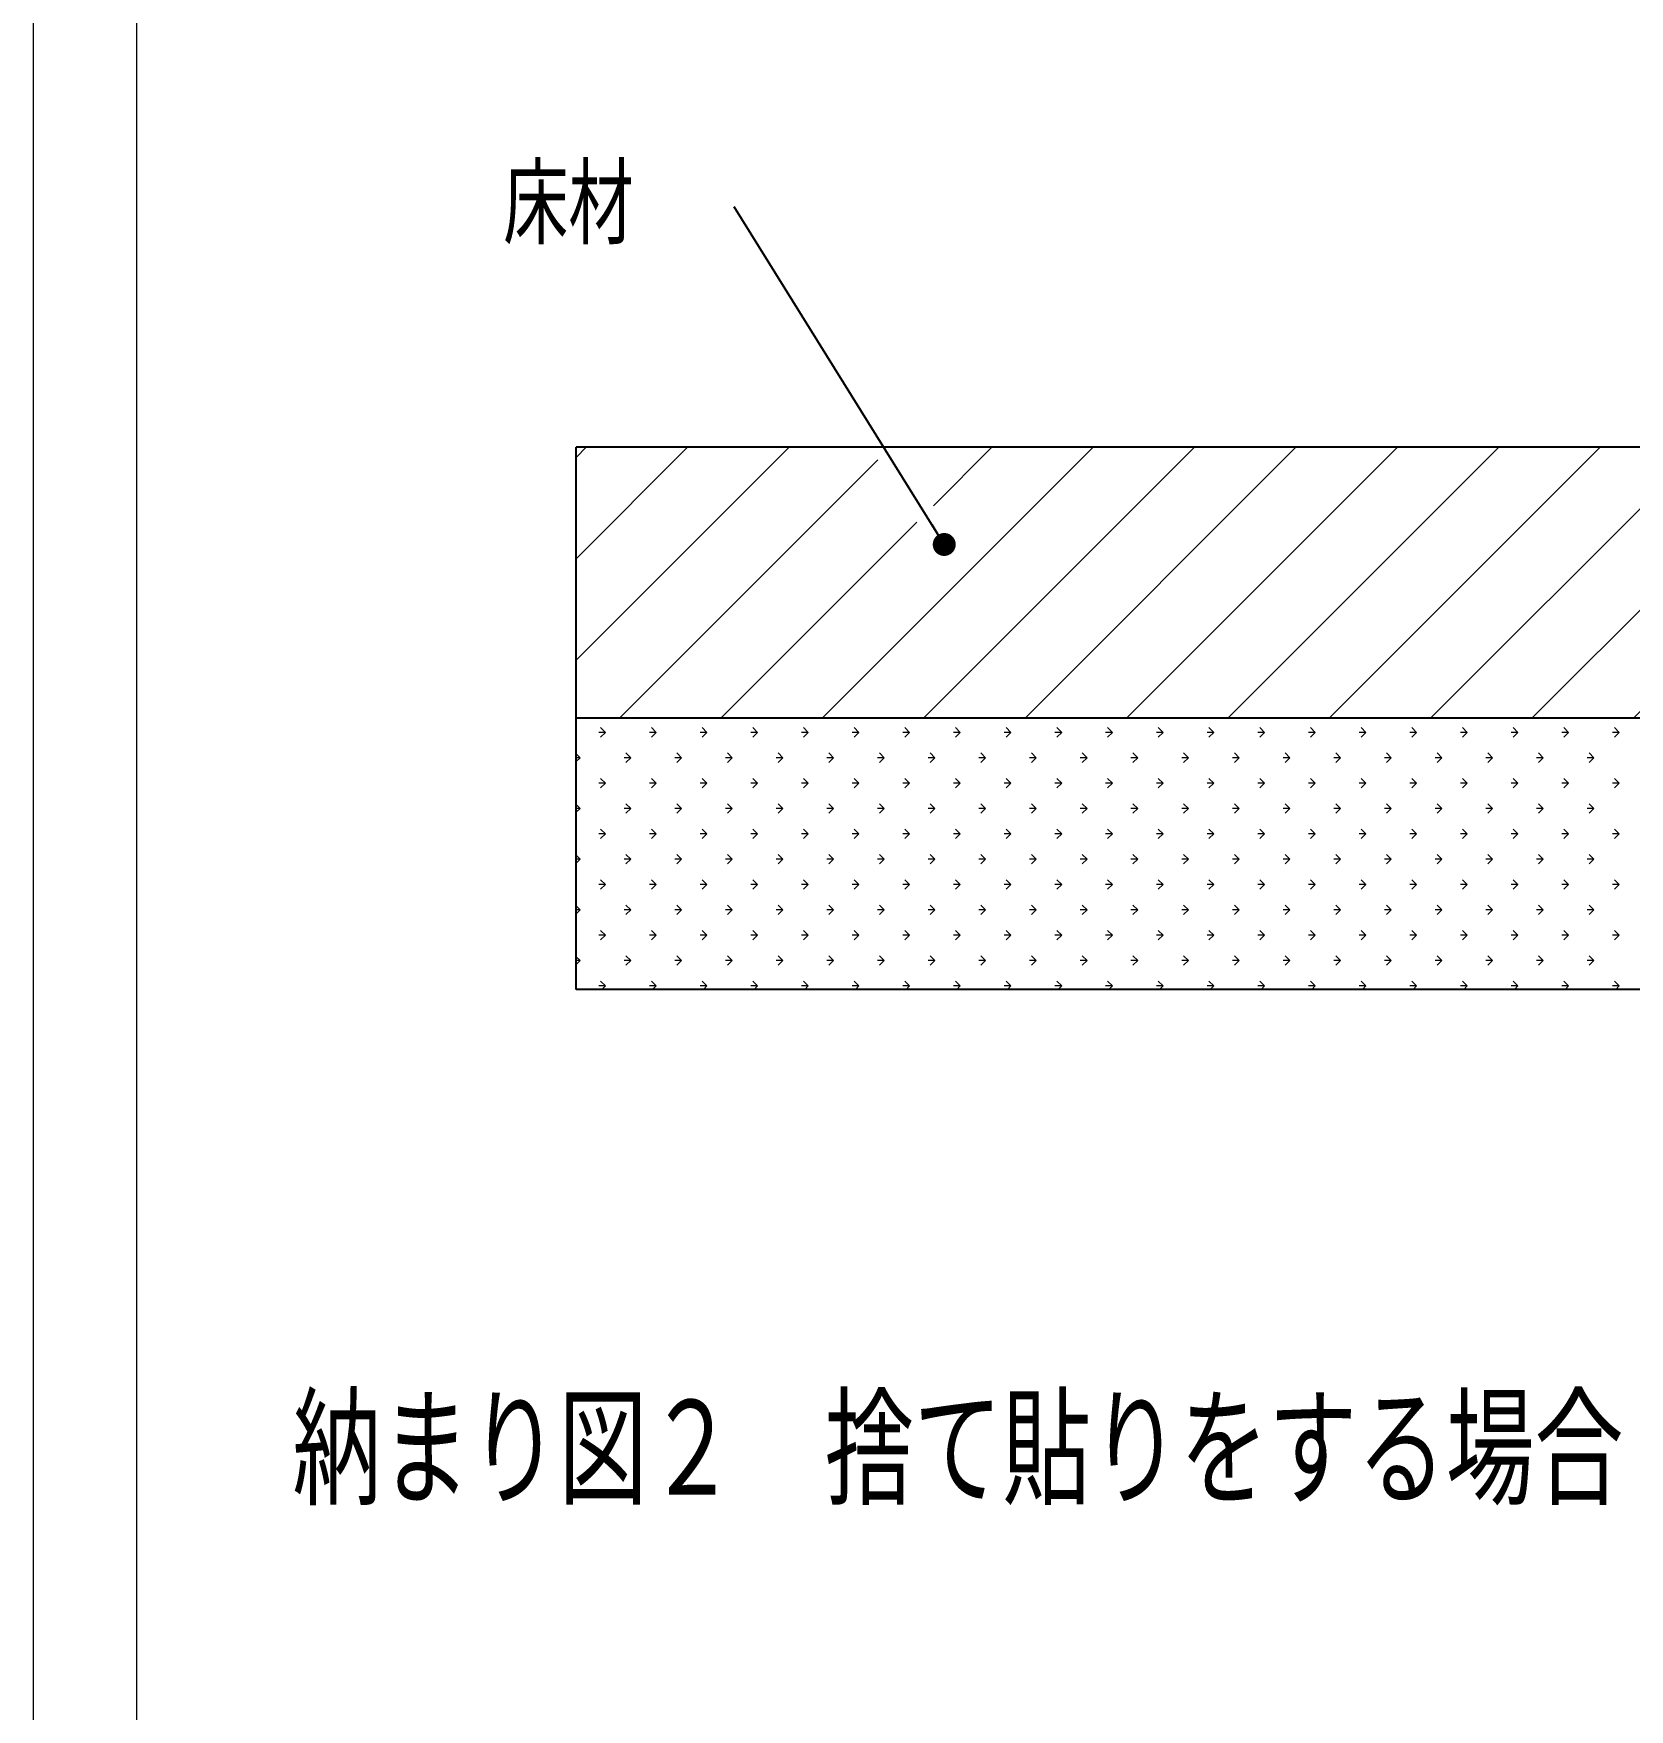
# Model space of a CAD drawing. Header units: millimetres. Extents: x 10 to 410, y 8 to 289.
# Drawn here: x 10.1 to 80.8, y 84.5 to 158.7 of the extents above; entities that cross this region are included whole.
import ezdxf

# ---------------------------------------------------------------- set-up
doc = ezdxf.new("R2010")
doc.units = ezdxf.units.MM
doc.layers.add('SLD-0', color=179, linetype='Continuous')
doc.layers.add('レイヤー_1', color=179, linetype='Continuous')
doc.styles.add('SLDTEXTSTYLE0', font='TXT', dxfattribs={"width": 0.75, "bigfont": 'bigfont'})
doc.styles.get("Standard").update_dxf_attribs({"font": 'txt', "bigfont": 'bigfont'})
doc.dimstyles.new('SLDDIMSTYLE7', dxfattribs={"dimtxt": 0.18, "dimasz": 1.016, "dimexe": 0, "dimexo": 0.0625, "dimgap": 0, "dimtad": 0, "dimtih": 1, "dimtoh": 1, "dimdec": 0, "dimrnd": 1e-09, "dimzin": 0, "dimdsep": 46, "dimtxsty": 'Standard', "dimblk1": 'DOT', "dimblk2": 'DOT', "dimsah": 1, "dimcen": 0.09, "dimadec": 0, "dimazin": 0, "dimtfac": 1.016, "dimtdec": 0, "dimtofl": 0, "dimtmove": 0, "dimatfit": 3, "dimldrblk": 'DOT', "dimfxl": 1, "dimfrac": 2, "dimtolj": 1, "dimtzin": 0, "dimarcsym": 0})

# ---------------------------------------------------------------- blocks, each defined once
blk = doc.blocks.new('SW_HATCH_0')
at = {"color": 0, "linetype": 'Continuous', "lineweight": 18}
for p, q in [((0, 0), (-0.447, -0.447)), ((4.49, 0), (-0.447, -4.937)), ((8.98, 0), (-0.447, -9.427)), ((22.451, 0), (10.451, -12)), ((26.941, 0), (14.941, -12)), ((17.961, 0), (15.371, -2.589)), ((31.431, 0), (19.431, -12)), ((35.921, 0), (23.921, -12)), ((40.411, 0), (28.411, -12)), ((44.901, 0), (32.901, -12)), ((49.391, 0), (37.391, -12)), ((53.882, 0), (41.882, -12)), ((58.372, 0), (46.372, -12)), ((62.862, 0), (50.862, -12)), ((67.352, 0), (55.352, -12)), ((71.842, 0), (59.842, -12)), ((76.332, 0), (64.332, -12)), ((80.822, 0), (68.822, -12)), ((85.312, 0), (73.312, -12)), ((89.803, 0), (77.803, -12)), ((94.293, 0), (82.293, -12)), ((98.783, 0), (86.783, -12)), ((12.918, -0.553), (1.47, -12)), ((14.645, -3.315), (5.961, -12)), ((99.553, -3.72), (91.273, -12)), ((99.553, -8.21), (95.763, -12))]:
    blk.add_line(p, q, dxfattribs=at)
blk = doc.blocks.new('SW_HATCH_1')
at = {"color": 0, "linetype": 'Continuous', "lineweight": 18}
for p, q in [((0, 11.225), (-0.298, 11.225)), ((0, 11.225), (-0.21, 11.436)), ((0, 11.225), (-0.21, 11.015)), ((2.245, 11.225), (1.947, 11.225)), ((2.245, 11.225), (2.035, 11.436)), ((2.245, 11.225), (2.035, 11.015)), ((4.49, 11.225), (4.192, 11.225)), ((4.49, 11.225), (4.28, 11.436)), ((4.49, 11.225), (4.28, 11.015)), ((6.735, 11.225), (6.438, 11.225)), ((6.735, 11.225), (6.525, 11.436)), ((6.735, 11.225), (6.525, 11.015)), ((8.98, 11.225), (8.683, 11.225)), ((8.98, 11.225), (8.77, 11.436)), ((8.98, 11.225), (8.77, 11.015)), ((11.225, 11.225), (10.928, 11.225)), ((11.225, 11.225), (11.015, 11.436)), ((11.225, 11.225), (11.015, 11.015)), ((13.47, 11.225), (13.173, 11.225)), ((13.47, 11.225), (13.26, 11.436)), ((13.47, 11.225), (13.26, 11.015)), ((15.715, 11.225), (15.418, 11.225)), ((15.715, 11.225), (15.505, 11.436)), ((15.715, 11.225), (15.505, 11.015)), ((17.961, 11.225), (17.663, 11.225)), ((17.961, 11.225), (17.75, 11.436)), ((17.961, 11.225), (17.75, 11.015)), ((20.206, 11.225), (19.908, 11.225)), ((20.206, 11.225), (19.995, 11.436)), ((20.206, 11.225), (19.995, 11.015)), ((22.451, 11.225), (22.153, 11.225)), ((22.451, 11.225), (22.24, 11.436)), ((22.451, 11.225), (22.24, 11.015)), ((24.696, 11.225), (24.398, 11.225)), ((24.696, 11.225), (24.485, 11.436)), ((24.696, 11.225), (24.485, 11.015)), ((26.941, 11.225), (26.643, 11.225)), ((26.941, 11.225), (26.73, 11.436)), ((26.941, 11.225), (26.73, 11.015)), ((29.186, 11.225), (28.888, 11.225)), ((29.186, 11.225), (28.975, 11.436)), ((29.186, 11.225), (28.975, 11.015)), ((31.431, 11.225), (31.133, 11.225)), ((31.431, 11.225), (31.22, 11.436)), ((31.431, 11.225), (31.22, 11.015)), ((33.676, 11.225), (33.378, 11.225)), ((33.676, 11.225), (33.465, 11.436)), ((33.676, 11.225), (33.465, 11.015)), ((35.921, 11.225), (35.623, 11.225)), ((35.921, 11.225), (35.711, 11.436)), ((35.921, 11.225), (35.711, 11.015)), ((38.166, 11.225), (37.868, 11.225)), ((38.166, 11.225), (37.956, 11.436)), ((38.166, 11.225), (37.956, 11.015)), ((40.411, 11.225), (40.113, 11.225)), ((40.411, 11.225), (40.201, 11.436)), ((40.411, 11.225), (40.201, 11.015)), ((42.656, 11.225), (42.359, 11.225)), ((42.656, 11.225), (42.446, 11.436)), ((42.656, 11.225), (42.446, 11.015)), ((44.901, 11.225), (44.604, 11.225)), ((44.901, 11.225), (44.691, 11.436)), ((44.901, 11.225), (44.691, 11.015)), ((-1.123, 10.103), (-1.295, 10.275)), ((-1.123, 10.103), (-1.295, 10.103)), ((-1.123, 10.103), (-1.295, 9.931)), ((1.123, 10.103), (0.825, 10.103)), ((1.123, 10.103), (0.912, 10.313)), ((1.123, 10.103), (0.912, 9.892)), ((3.368, 10.103), (3.07, 10.103)), ((3.368, 10.103), (3.157, 10.313)), ((3.368, 10.103), (3.157, 9.892)), ((5.613, 10.103), (5.315, 10.103)), ((5.613, 10.103), (5.402, 10.313)), ((5.613, 10.103), (5.402, 9.892)), ((7.858, 10.103), (7.56, 10.103)), ((7.858, 10.103), (7.647, 10.313)), ((7.858, 10.103), (7.647, 9.892)), ((10.103, 10.103), (9.805, 10.103)), ((10.103, 10.103), (9.892, 10.313)), ((10.103, 10.103), (9.892, 9.892)), ((12.348, 10.103), (12.05, 10.103)), ((12.348, 10.103), (12.137, 10.313)), ((12.348, 10.103), (12.137, 9.892)), ((14.593, 10.103), (14.295, 10.103)), ((14.593, 10.103), (14.382, 10.313)), ((14.593, 10.103), (14.382, 9.892)), ((16.838, 10.103), (16.54, 10.103)), ((16.838, 10.103), (16.628, 10.313)), ((16.838, 10.103), (16.628, 9.892)), ((19.083, 10.103), (18.785, 10.103)), ((19.083, 10.103), (18.873, 10.313)), ((19.083, 10.103), (18.873, 9.892)), ((21.328, 10.103), (21.03, 10.103)), ((21.328, 10.103), (21.118, 10.313)), ((21.328, 10.103), (21.118, 9.892)), ((23.573, 10.103), (23.276, 10.103)), ((23.573, 10.103), (23.363, 10.313)), ((23.573, 10.103), (23.363, 9.892)), ((25.818, 10.103), (25.521, 10.103)), ((25.818, 10.103), (25.608, 10.313)), ((25.818, 10.103), (25.608, 9.892)), ((28.063, 10.103), (27.766, 10.103)), ((28.063, 10.103), (27.853, 10.313)), ((28.063, 10.103), (27.853, 9.892)), ((30.308, 10.103), (30.011, 10.103)), ((30.308, 10.103), (30.098, 10.313)), ((30.308, 10.103), (30.098, 9.892)), ((32.553, 10.103), (32.256, 10.103)), ((32.553, 10.103), (32.343, 10.313)), ((32.553, 10.103), (32.343, 9.892)), ((34.798, 10.103), (34.501, 10.103)), ((34.798, 10.103), (34.588, 10.313)), ((34.798, 10.103), (34.588, 9.892)), ((37.044, 10.103), (36.746, 10.103)), ((37.044, 10.103), (36.833, 10.313)), ((37.044, 10.103), (36.833, 9.892)), ((39.289, 10.103), (38.991, 10.103)), ((39.289, 10.103), (39.078, 10.313)), ((39.289, 10.103), (39.078, 9.892)), ((41.534, 10.103), (41.236, 10.103)), ((41.534, 10.103), (41.323, 10.313)), ((41.534, 10.103), (41.323, 9.892)), ((43.779, 10.103), (43.481, 10.103)), ((43.779, 10.103), (43.568, 10.313)), ((43.779, 10.103), (43.568, 9.892)), ((0, 8.98), (-0.298, 8.98)), ((0, 8.98), (-0.21, 9.191)), ((0, 8.98), (-0.21, 8.77)), ((2.245, 8.98), (1.947, 8.98)), ((2.245, 8.98), (2.035, 9.191)), ((2.245, 8.98), (2.035, 8.77)), ((4.49, 8.98), (4.192, 8.98)), ((4.49, 8.98), (4.28, 9.191)), ((4.49, 8.98), (4.28, 8.77)), ((6.735, 8.98), (6.438, 8.98)), ((6.735, 8.98), (6.525, 9.191)), ((6.735, 8.98), (6.525, 8.77)), ((8.98, 8.98), (8.683, 8.98)), ((8.98, 8.98), (8.77, 9.191)), ((8.98, 8.98), (8.77, 8.77)), ((11.225, 8.98), (10.928, 8.98)), ((11.225, 8.98), (11.015, 9.191)), ((11.225, 8.98), (11.015, 8.77)), ((13.47, 8.98), (13.173, 8.98)), ((13.47, 8.98), (13.26, 9.191)), ((13.47, 8.98), (13.26, 8.77)), ((15.715, 8.98), (15.418, 8.98)), ((15.715, 8.98), (15.505, 9.191)), ((15.715, 8.98), (15.505, 8.77)), ((17.961, 8.98), (17.663, 8.98)), ((17.961, 8.98), (17.75, 9.191)), ((17.961, 8.98), (17.75, 8.77)), ((20.206, 8.98), (19.908, 8.98)), ((20.206, 8.98), (19.995, 9.191)), ((20.206, 8.98), (19.995, 8.77)), ((22.451, 8.98), (22.153, 8.98)), ((22.451, 8.98), (22.24, 9.191)), ((22.451, 8.98), (22.24, 8.77)), ((24.696, 8.98), (24.398, 8.98)), ((24.696, 8.98), (24.485, 9.191)), ((24.696, 8.98), (24.485, 8.77)), ((26.941, 8.98), (26.643, 8.98)), ((26.941, 8.98), (26.73, 9.191)), ((26.941, 8.98), (26.73, 8.77)), ((29.186, 8.98), (28.888, 8.98)), ((29.186, 8.98), (28.975, 9.191)), ((29.186, 8.98), (28.975, 8.77)), ((31.431, 8.98), (31.133, 8.98)), ((31.431, 8.98), (31.22, 9.191)), ((31.431, 8.98), (31.22, 8.77)), ((33.676, 8.98), (33.378, 8.98)), ((33.676, 8.98), (33.465, 9.191)), ((33.676, 8.98), (33.465, 8.77)), ((35.921, 8.98), (35.623, 8.98)), ((35.921, 8.98), (35.711, 9.191)), ((35.921, 8.98), (35.711, 8.77)), ((38.166, 8.98), (37.868, 8.98)), ((38.166, 8.98), (37.956, 9.191)), ((38.166, 8.98), (37.956, 8.77)), ((40.411, 8.98), (40.113, 8.98)), ((40.411, 8.98), (40.201, 9.191)), ((40.411, 8.98), (40.201, 8.77)), ((42.656, 8.98), (42.359, 8.98)), ((42.656, 8.98), (42.446, 9.191)), ((42.656, 8.98), (42.446, 8.77)), ((44.901, 8.98), (44.604, 8.98)), ((44.901, 8.98), (44.691, 9.191)), ((44.901, 8.98), (44.691, 8.77)), ((-1.123, 7.858), (-1.295, 8.03)), ((-1.123, 7.858), (-1.295, 7.858)), ((-1.123, 7.858), (-1.295, 7.686)), ((1.123, 7.858), (0.825, 7.858)), ((1.123, 7.858), (0.912, 8.068)), ((1.123, 7.858), (0.912, 7.647)), ((3.368, 7.858), (3.07, 7.858)), ((3.368, 7.858), (3.157, 8.068)), ((3.368, 7.858), (3.157, 7.647)), ((5.613, 7.858), (5.315, 7.858)), ((5.613, 7.858), (5.402, 8.068)), ((5.613, 7.858), (5.402, 7.647)), ((7.858, 7.858), (7.56, 7.858)), ((7.858, 7.858), (7.647, 8.068)), ((7.858, 7.858), (7.647, 7.647)), ((10.103, 7.858), (9.805, 7.858)), ((10.103, 7.858), (9.892, 8.068)), ((10.103, 7.858), (9.892, 7.647)), ((12.348, 7.858), (12.05, 7.858)), ((12.348, 7.858), (12.137, 8.068)), ((12.348, 7.858), (12.137, 7.647)), ((14.593, 7.858), (14.295, 7.858)), ((14.593, 7.858), (14.382, 8.068)), ((14.593, 7.858), (14.382, 7.647)), ((16.838, 7.858), (16.54, 7.858)), ((16.838, 7.858), (16.628, 8.068)), ((16.838, 7.858), (16.628, 7.647)), ((19.083, 7.858), (18.785, 7.858)), ((19.083, 7.858), (18.873, 8.068)), ((19.083, 7.858), (18.873, 7.647)), ((21.328, 7.858), (21.03, 7.858)), ((21.328, 7.858), (21.118, 8.068)), ((21.328, 7.858), (21.118, 7.647)), ((23.573, 7.858), (23.276, 7.858)), ((23.573, 7.858), (23.363, 8.068)), ((23.573, 7.858), (23.363, 7.647)), ((25.818, 7.858), (25.521, 7.858)), ((25.818, 7.858), (25.608, 8.068)), ((25.818, 7.858), (25.608, 7.647)), ((28.063, 7.858), (27.766, 7.858)), ((28.063, 7.858), (27.853, 8.068)), ((28.063, 7.858), (27.853, 7.647)), ((30.308, 7.858), (30.011, 7.858)), ((30.308, 7.858), (30.098, 8.068)), ((30.308, 7.858), (30.098, 7.647)), ((32.553, 7.858), (32.256, 7.858)), ((32.553, 7.858), (32.343, 8.068)), ((32.553, 7.858), (32.343, 7.647)), ((34.798, 7.858), (34.501, 7.858)), ((34.798, 7.858), (34.588, 8.068)), ((34.798, 7.858), (34.588, 7.647)), ((37.044, 7.858), (36.746, 7.858)), ((37.044, 7.858), (36.833, 8.068)), ((37.044, 7.858), (36.833, 7.647)), ((39.289, 7.858), (38.991, 7.858)), ((39.289, 7.858), (39.078, 8.068)), ((39.289, 7.858), (39.078, 7.647)), ((41.534, 7.858), (41.236, 7.858)), ((41.534, 7.858), (41.323, 8.068)), ((41.534, 7.858), (41.323, 7.647)), ((43.779, 7.858), (43.481, 7.858)), ((43.779, 7.858), (43.568, 8.068)), ((43.779, 7.858), (43.568, 7.647)), ((0, 6.735), (-0.298, 6.735)), ((0, 6.735), (-0.21, 6.946)), ((0, 6.735), (-0.21, 6.525)), ((2.245, 6.735), (1.947, 6.735)), ((2.245, 6.735), (2.035, 6.946)), ((2.245, 6.735), (2.035, 6.525)), ((4.49, 6.735), (4.192, 6.735)), ((4.49, 6.735), (4.28, 6.946)), ((4.49, 6.735), (4.28, 6.525)), ((6.735, 6.735), (6.438, 6.735)), ((6.735, 6.735), (6.525, 6.946)), ((6.735, 6.735), (6.525, 6.525)), ((8.98, 6.735), (8.683, 6.735)), ((8.98, 6.735), (8.77, 6.946)), ((8.98, 6.735), (8.77, 6.525)), ((11.225, 6.735), (10.928, 6.735)), ((11.225, 6.735), (11.015, 6.946)), ((11.225, 6.735), (11.015, 6.525)), ((13.47, 6.735), (13.173, 6.735)), ((13.47, 6.735), (13.26, 6.946)), ((13.47, 6.735), (13.26, 6.525)), ((15.715, 6.735), (15.418, 6.735)), ((15.715, 6.735), (15.505, 6.946)), ((15.715, 6.735), (15.505, 6.525)), ((17.961, 6.735), (17.663, 6.735)), ((17.961, 6.735), (17.75, 6.946)), ((17.961, 6.735), (17.75, 6.525)), ((20.206, 6.735), (19.908, 6.735)), ((20.206, 6.735), (19.995, 6.946)), ((20.206, 6.735), (19.995, 6.525)), ((22.451, 6.735), (22.153, 6.735)), ((22.451, 6.735), (22.24, 6.946)), ((22.451, 6.735), (22.24, 6.525)), ((24.696, 6.735), (24.398, 6.735)), ((24.696, 6.735), (24.485, 6.946)), ((24.696, 6.735), (24.485, 6.525)), ((26.941, 6.735), (26.643, 6.735)), ((26.941, 6.735), (26.73, 6.946)), ((26.941, 6.735), (26.73, 6.525)), ((29.186, 6.735), (28.888, 6.735)), ((29.186, 6.735), (28.975, 6.946)), ((29.186, 6.735), (28.975, 6.525)), ((31.431, 6.735), (31.133, 6.735)), ((31.431, 6.735), (31.22, 6.946)), ((31.431, 6.735), (31.22, 6.525)), ((33.676, 6.735), (33.378, 6.735)), ((33.676, 6.735), (33.465, 6.946)), ((33.676, 6.735), (33.465, 6.525)), ((35.921, 6.735), (35.623, 6.735)), ((35.921, 6.735), (35.711, 6.946)), ((35.921, 6.735), (35.711, 6.525)), ((38.166, 6.735), (37.868, 6.735)), ((38.166, 6.735), (37.956, 6.946)), ((38.166, 6.735), (37.956, 6.525)), ((40.411, 6.735), (40.113, 6.735)), ((40.411, 6.735), (40.201, 6.946)), ((40.411, 6.735), (40.201, 6.525)), ((42.656, 6.735), (42.359, 6.735)), ((42.656, 6.735), (42.446, 6.946)), ((42.656, 6.735), (42.446, 6.525)), ((44.901, 6.735), (44.604, 6.735)), ((44.901, 6.735), (44.691, 6.946)), ((44.901, 6.735), (44.691, 6.525)), ((-1.123, 5.613), (-1.295, 5.785)), ((-1.123, 5.613), (-1.295, 5.613)), ((-1.123, 5.613), (-1.295, 5.441)), ((1.123, 5.613), (0.825, 5.613)), ((1.123, 5.613), (0.912, 5.823)), ((1.123, 5.613), (0.912, 5.402)), ((3.368, 5.613), (3.07, 5.613)), ((3.368, 5.613), (3.157, 5.823)), ((3.368, 5.613), (3.157, 5.402)), ((5.613, 5.613), (5.315, 5.613)), ((5.613, 5.613), (5.402, 5.823)), ((5.613, 5.613), (5.402, 5.402)), ((7.858, 5.613), (7.56, 5.613)), ((7.858, 5.613), (7.647, 5.823)), ((7.858, 5.613), (7.647, 5.402)), ((10.103, 5.613), (9.805, 5.613)), ((10.103, 5.613), (9.892, 5.823)), ((10.103, 5.613), (9.892, 5.402)), ((12.348, 5.613), (12.05, 5.613)), ((12.348, 5.613), (12.137, 5.823)), ((12.348, 5.613), (12.137, 5.402)), ((14.593, 5.613), (14.295, 5.613)), ((14.593, 5.613), (14.382, 5.823)), ((14.593, 5.613), (14.382, 5.402)), ((16.838, 5.613), (16.54, 5.613)), ((16.838, 5.613), (16.628, 5.823)), ((16.838, 5.613), (16.628, 5.402)), ((19.083, 5.613), (18.785, 5.613)), ((19.083, 5.613), (18.873, 5.823)), ((19.083, 5.613), (18.873, 5.402)), ((21.328, 5.613), (21.03, 5.613)), ((21.328, 5.613), (21.118, 5.823)), ((21.328, 5.613), (21.118, 5.402)), ((23.573, 5.613), (23.276, 5.613)), ((23.573, 5.613), (23.363, 5.823)), ((23.573, 5.613), (23.363, 5.402)), ((25.818, 5.613), (25.521, 5.613)), ((25.818, 5.613), (25.608, 5.823)), ((25.818, 5.613), (25.608, 5.402)), ((28.063, 5.613), (27.766, 5.613)), ((28.063, 5.613), (27.853, 5.823)), ((28.063, 5.613), (27.853, 5.402)), ((30.308, 5.613), (30.011, 5.613)), ((30.308, 5.613), (30.098, 5.823)), ((30.308, 5.613), (30.098, 5.402)), ((32.553, 5.613), (32.256, 5.613)), ((32.553, 5.613), (32.343, 5.823)), ((32.553, 5.613), (32.343, 5.402)), ((34.798, 5.613), (34.501, 5.613)), ((34.798, 5.613), (34.588, 5.823)), ((34.798, 5.613), (34.588, 5.402)), ((37.044, 5.613), (36.746, 5.613)), ((37.044, 5.613), (36.833, 5.823)), ((37.044, 5.613), (36.833, 5.402)), ((39.289, 5.613), (38.991, 5.613)), ((39.289, 5.613), (39.078, 5.823)), ((39.289, 5.613), (39.078, 5.402)), ((41.534, 5.613), (41.236, 5.613)), ((41.534, 5.613), (41.323, 5.823)), ((41.534, 5.613), (41.323, 5.402)), ((43.779, 5.613), (43.481, 5.613)), ((43.779, 5.613), (43.568, 5.823)), ((43.779, 5.613), (43.568, 5.402)), ((0, 4.49), (-0.298, 4.49)), ((0, 4.49), (-0.21, 4.701)), ((0, 4.49), (-0.21, 4.28)), ((2.245, 4.49), (1.947, 4.49)), ((2.245, 4.49), (2.035, 4.701)), ((2.245, 4.49), (2.035, 4.28)), ((4.49, 4.49), (4.192, 4.49)), ((4.49, 4.49), (4.28, 4.701)), ((4.49, 4.49), (4.28, 4.28)), ((6.735, 4.49), (6.438, 4.49)), ((6.735, 4.49), (6.525, 4.701)), ((6.735, 4.49), (6.525, 4.28)), ((8.98, 4.49), (8.683, 4.49)), ((8.98, 4.49), (8.77, 4.701)), ((8.98, 4.49), (8.77, 4.28)), ((11.225, 4.49), (10.928, 4.49)), ((11.225, 4.49), (11.015, 4.701)), ((11.225, 4.49), (11.015, 4.28)), ((13.47, 4.49), (13.173, 4.49)), ((13.47, 4.49), (13.26, 4.701)), ((13.47, 4.49), (13.26, 4.28)), ((15.715, 4.49), (15.418, 4.49)), ((15.715, 4.49), (15.505, 4.701)), ((15.715, 4.49), (15.505, 4.28)), ((17.961, 4.49), (17.663, 4.49)), ((17.961, 4.49), (17.75, 4.701)), ((17.961, 4.49), (17.75, 4.28)), ((20.206, 4.49), (19.908, 4.49)), ((20.206, 4.49), (19.995, 4.701)), ((20.206, 4.49), (19.995, 4.28)), ((22.451, 4.49), (22.153, 4.49)), ((22.451, 4.49), (22.24, 4.701)), ((22.451, 4.49), (22.24, 4.28)), ((24.696, 4.49), (24.398, 4.49)), ((24.696, 4.49), (24.485, 4.701)), ((24.696, 4.49), (24.485, 4.28)), ((26.941, 4.49), (26.643, 4.49)), ((26.941, 4.49), (26.73, 4.701)), ((26.941, 4.49), (26.73, 4.28)), ((29.186, 4.49), (28.888, 4.49)), ((29.186, 4.49), (28.975, 4.701)), ((29.186, 4.49), (28.975, 4.28)), ((31.431, 4.49), (31.133, 4.49)), ((31.431, 4.49), (31.22, 4.701)), ((31.431, 4.49), (31.22, 4.28)), ((33.676, 4.49), (33.378, 4.49)), ((33.676, 4.49), (33.465, 4.701)), ((33.676, 4.49), (33.465, 4.28)), ((35.921, 4.49), (35.623, 4.49)), ((35.921, 4.49), (35.711, 4.701)), ((35.921, 4.49), (35.711, 4.28)), ((38.166, 4.49), (37.868, 4.49)), ((38.166, 4.49), (37.956, 4.701)), ((38.166, 4.49), (37.956, 4.28)), ((40.411, 4.49), (40.113, 4.49)), ((40.411, 4.49), (40.201, 4.701)), ((40.411, 4.49), (40.201, 4.28)), ((42.656, 4.49), (42.359, 4.49)), ((42.656, 4.49), (42.446, 4.701)), ((42.656, 4.49), (42.446, 4.28)), ((44.901, 4.49), (44.604, 4.49)), ((44.901, 4.49), (44.691, 4.701)), ((44.901, 4.49), (44.691, 4.28)), ((-1.123, 3.368), (-1.295, 3.54)), ((-1.123, 3.368), (-1.295, 3.368)), ((-1.123, 3.368), (-1.295, 3.195)), ((1.123, 3.368), (0.825, 3.368)), ((1.123, 3.368), (0.912, 3.578)), ((1.123, 3.368), (0.912, 3.157)), ((3.368, 3.368), (3.07, 3.368)), ((3.368, 3.368), (3.157, 3.578)), ((3.368, 3.368), (3.157, 3.157)), ((5.613, 3.368), (5.315, 3.368)), ((5.613, 3.368), (5.402, 3.578)), ((5.613, 3.368), (5.402, 3.157)), ((7.858, 3.368), (7.56, 3.368)), ((7.858, 3.368), (7.647, 3.578)), ((7.858, 3.368), (7.647, 3.157)), ((10.103, 3.368), (9.805, 3.368)), ((10.103, 3.368), (9.892, 3.578)), ((10.103, 3.368), (9.892, 3.157)), ((12.348, 3.368), (12.05, 3.368)), ((12.348, 3.368), (12.137, 3.578)), ((12.348, 3.368), (12.137, 3.157)), ((14.593, 3.368), (14.295, 3.368)), ((14.593, 3.368), (14.382, 3.578)), ((14.593, 3.368), (14.382, 3.157)), ((16.838, 3.368), (16.54, 3.368)), ((16.838, 3.368), (16.628, 3.578)), ((16.838, 3.368), (16.628, 3.157)), ((19.083, 3.368), (18.785, 3.368)), ((19.083, 3.368), (18.873, 3.578)), ((19.083, 3.368), (18.873, 3.157)), ((21.328, 3.368), (21.03, 3.368)), ((21.328, 3.368), (21.118, 3.578)), ((21.328, 3.368), (21.118, 3.157)), ((23.573, 3.368), (23.276, 3.368)), ((23.573, 3.368), (23.363, 3.578)), ((23.573, 3.368), (23.363, 3.157)), ((25.818, 3.368), (25.521, 3.368)), ((25.818, 3.368), (25.608, 3.578)), ((25.818, 3.368), (25.608, 3.157)), ((28.063, 3.368), (27.766, 3.368)), ((28.063, 3.368), (27.853, 3.578)), ((28.063, 3.368), (27.853, 3.157)), ((30.308, 3.368), (30.011, 3.368)), ((30.308, 3.368), (30.098, 3.578)), ((30.308, 3.368), (30.098, 3.157)), ((32.553, 3.368), (32.256, 3.368)), ((32.553, 3.368), (32.343, 3.578)), ((32.553, 3.368), (32.343, 3.157)), ((34.798, 3.368), (34.501, 3.368)), ((34.798, 3.368), (34.588, 3.578)), ((34.798, 3.368), (34.588, 3.157)), ((37.044, 3.368), (36.746, 3.368)), ((37.044, 3.368), (36.833, 3.578)), ((37.044, 3.368), (36.833, 3.157)), ((39.289, 3.368), (38.991, 3.368)), ((39.289, 3.368), (39.078, 3.578)), ((39.289, 3.368), (39.078, 3.157)), ((41.534, 3.368), (41.236, 3.368)), ((41.534, 3.368), (41.323, 3.578)), ((41.534, 3.368), (41.323, 3.157)), ((43.779, 3.368), (43.481, 3.368)), ((43.779, 3.368), (43.568, 3.578)), ((43.779, 3.368), (43.568, 3.157)), ((0, 2.245), (-0.298, 2.245)), ((0, 2.245), (-0.21, 2.456)), ((0, 2.245), (-0.21, 2.035)), ((2.245, 2.245), (1.947, 2.245)), ((2.245, 2.245), (2.035, 2.456)), ((2.245, 2.245), (2.035, 2.035)), ((4.49, 2.245), (4.192, 2.245)), ((4.49, 2.245), (4.28, 2.456)), ((4.49, 2.245), (4.28, 2.035)), ((6.735, 2.245), (6.438, 2.245)), ((6.735, 2.245), (6.525, 2.456)), ((6.735, 2.245), (6.525, 2.035)), ((8.98, 2.245), (8.683, 2.245)), ((8.98, 2.245), (8.77, 2.456)), ((8.98, 2.245), (8.77, 2.035)), ((11.225, 2.245), (10.928, 2.245)), ((11.225, 2.245), (11.015, 2.456)), ((11.225, 2.245), (11.015, 2.035)), ((13.47, 2.245), (13.173, 2.245)), ((13.47, 2.245), (13.26, 2.456)), ((13.47, 2.245), (13.26, 2.035)), ((15.715, 2.245), (15.418, 2.245)), ((15.715, 2.245), (15.505, 2.456)), ((15.715, 2.245), (15.505, 2.035)), ((17.961, 2.245), (17.663, 2.245)), ((17.961, 2.245), (17.75, 2.456)), ((17.961, 2.245), (17.75, 2.035)), ((20.206, 2.245), (19.908, 2.245)), ((20.206, 2.245), (19.995, 2.456)), ((20.206, 2.245), (19.995, 2.035)), ((22.451, 2.245), (22.153, 2.245)), ((22.451, 2.245), (22.24, 2.456)), ((22.451, 2.245), (22.24, 2.035)), ((24.696, 2.245), (24.398, 2.245)), ((24.696, 2.245), (24.485, 2.456)), ((24.696, 2.245), (24.485, 2.035)), ((26.941, 2.245), (26.643, 2.245)), ((26.941, 2.245), (26.73, 2.456)), ((26.941, 2.245), (26.73, 2.035)), ((29.186, 2.245), (28.888, 2.245)), ((29.186, 2.245), (28.975, 2.456)), ((29.186, 2.245), (28.975, 2.035)), ((31.431, 2.245), (31.133, 2.245)), ((31.431, 2.245), (31.22, 2.456)), ((31.431, 2.245), (31.22, 2.035)), ((33.676, 2.245), (33.378, 2.245)), ((33.676, 2.245), (33.465, 2.456)), ((33.676, 2.245), (33.465, 2.035)), ((35.921, 2.245), (35.623, 2.245)), ((35.921, 2.245), (35.711, 2.456)), ((35.921, 2.245), (35.711, 2.035)), ((38.166, 2.245), (37.868, 2.245)), ((38.166, 2.245), (37.956, 2.456)), ((38.166, 2.245), (37.956, 2.035)), ((40.411, 2.245), (40.113, 2.245)), ((40.411, 2.245), (40.201, 2.456)), ((40.411, 2.245), (40.201, 2.035)), ((42.656, 2.245), (42.359, 2.245)), ((42.656, 2.245), (42.446, 2.456)), ((42.656, 2.245), (42.446, 2.035)), ((44.901, 2.245), (44.604, 2.245)), ((44.901, 2.245), (44.691, 2.456)), ((44.901, 2.245), (44.691, 2.035)), ((-1.123, 1.123), (-1.295, 1.295)), ((-1.123, 1.123), (-1.295, 1.123)), ((-1.123, 1.123), (-1.295, 0.95)), ((1.123, 1.123), (0.825, 1.123)), ((1.123, 1.123), (0.912, 1.333)), ((1.123, 1.123), (0.912, 0.912)), ((3.368, 1.123), (3.07, 1.123)), ((3.368, 1.123), (3.157, 1.333)), ((3.368, 1.123), (3.157, 0.912)), ((5.613, 1.123), (5.315, 1.123)), ((5.613, 1.123), (5.402, 1.333)), ((5.613, 1.123), (5.402, 0.912)), ((7.858, 1.123), (7.56, 1.123)), ((7.858, 1.123), (7.647, 1.333)), ((7.858, 1.123), (7.647, 0.912)), ((10.103, 1.123), (9.805, 1.123)), ((10.103, 1.123), (9.892, 1.333)), ((10.103, 1.123), (9.892, 0.912)), ((12.348, 1.123), (12.05, 1.123)), ((12.348, 1.123), (12.137, 1.333)), ((12.348, 1.123), (12.137, 0.912)), ((14.593, 1.123), (14.295, 1.123)), ((14.593, 1.123), (14.382, 1.333)), ((14.593, 1.123), (14.382, 0.912)), ((16.838, 1.123), (16.54, 1.123)), ((16.838, 1.123), (16.628, 1.333)), ((16.838, 1.123), (16.628, 0.912)), ((19.083, 1.123), (18.785, 1.123)), ((19.083, 1.123), (18.873, 1.333)), ((19.083, 1.123), (18.873, 0.912)), ((21.328, 1.123), (21.03, 1.123)), ((21.328, 1.123), (21.118, 1.333)), ((21.328, 1.123), (21.118, 0.912)), ((23.573, 1.123), (23.276, 1.123)), ((23.573, 1.123), (23.363, 1.333)), ((23.573, 1.123), (23.363, 0.912)), ((25.818, 1.123), (25.521, 1.123)), ((25.818, 1.123), (25.608, 1.333)), ((25.818, 1.123), (25.608, 0.912)), ((28.063, 1.123), (27.766, 1.123)), ((28.063, 1.123), (27.853, 1.333)), ((28.063, 1.123), (27.853, 0.912)), ((30.308, 1.123), (30.011, 1.123)), ((30.308, 1.123), (30.098, 1.333)), ((30.308, 1.123), (30.098, 0.912)), ((32.553, 1.123), (32.256, 1.123)), ((32.553, 1.123), (32.343, 1.333)), ((32.553, 1.123), (32.343, 0.912)), ((34.798, 1.123), (34.501, 1.123)), ((34.798, 1.123), (34.588, 1.333)), ((34.798, 1.123), (34.588, 0.912)), ((37.044, 1.123), (36.746, 1.123)), ((37.044, 1.123), (36.833, 1.333)), ((37.044, 1.123), (36.833, 0.912)), ((39.289, 1.123), (38.991, 1.123)), ((39.289, 1.123), (39.078, 1.333)), ((39.289, 1.123), (39.078, 0.912)), ((41.534, 1.123), (41.236, 1.123)), ((41.534, 1.123), (41.323, 1.333)), ((41.534, 1.123), (41.323, 0.912)), ((43.779, 1.123), (43.481, 1.123)), ((43.779, 1.123), (43.568, 1.333)), ((43.779, 1.123), (43.568, 0.912)), ((0, 0), (-0.298, 0)), ((0, 0), (-0.21, 0.21)), ((2.245, 0), (1.947, 0)), ((2.245, 0), (2.035, 0.21)), ((4.49, 0), (4.192, 0)), ((4.49, 0), (4.28, 0.21)), ((6.735, 0), (6.438, 0)), ((6.735, 0), (6.525, 0.21)), ((8.98, 0), (8.683, 0)), ((8.98, 0), (8.77, 0.21)), ((11.225, 0), (10.928, 0)), ((11.225, 0), (11.015, 0.21)), ((13.47, 0), (13.173, 0)), ((13.47, 0), (13.26, 0.21)), ((15.715, 0), (15.418, 0)), ((15.715, 0), (15.505, 0.21)), ((17.961, 0), (17.663, 0)), ((17.961, 0), (17.75, 0.21)), ((20.206, 0), (19.908, 0)), ((20.206, 0), (19.995, 0.21)), ((22.451, 0), (22.153, 0)), ((22.451, 0), (22.24, 0.21)), ((24.696, 0), (24.398, 0)), ((24.696, 0), (24.485, 0.21)), ((26.941, 0), (26.643, 0)), ((26.941, 0), (26.73, 0.21)), ((29.186, 0), (28.888, 0)), ((29.186, 0), (28.975, 0.21)), ((31.431, 0), (31.133, 0)), ((31.431, 0), (31.22, 0.21)), ((33.676, 0), (33.378, 0)), ((33.676, 0), (33.465, 0.21)), ((35.921, 0), (35.623, 0)), ((35.921, 0), (35.711, 0.21)), ((38.166, 0), (37.868, 0)), ((38.166, 0), (37.956, 0.21)), ((40.411, 0), (40.113, 0)), ((40.411, 0), (40.201, 0.21)), ((42.656, 0), (42.359, 0)), ((42.656, 0), (42.446, 0.21)), ((44.901, 0), (44.604, 0)), ((44.901, 0), (44.691, 0.21)), ((0, 0), (-0.152, -0.152)), ((2.245, 0), (2.093, -0.152)), ((4.49, 0), (4.338, -0.152)), ((6.735, 0), (6.583, -0.152)), ((8.98, 0), (8.828, -0.152)), ((11.225, 0), (11.073, -0.152)), ((13.47, 0), (13.318, -0.152)), ((15.715, 0), (15.563, -0.152)), ((17.961, 0), (17.808, -0.152)), ((20.206, 0), (20.053, -0.152)), ((22.451, 0), (22.298, -0.152)), ((24.696, 0), (24.544, -0.152)), ((26.941, 0), (26.789, -0.152)), ((29.186, 0), (29.034, -0.152)), ((31.431, 0), (31.279, -0.152)), ((33.676, 0), (33.524, -0.152)), ((35.921, 0), (35.769, -0.152)), ((38.166, 0), (38.014, -0.152)), ((40.411, 0), (40.259, -0.152)), ((42.656, 0), (42.504, -0.152)), ((44.901, 0), (44.749, -0.152))]:
    blk.add_line(p, q, dxfattribs=at)
blk = doc.blocks.new('SW_NOTE_0')
at = {"layer": 'SLD-0', "color": 0, "insert": (-10.229, 1.839), "char_height": 3.5, "attachment_point": 1, "style": 'SLDTEXTSTYLE0'}
blk.add_mtext('床材', dxfattribs=at)
blk = doc.blocks.new('_Dot')
at = {"color": 0, "linetype": 'ByBlock', "lineweight": -2}
blk.add_line((-0.5, 0), (-1, 0), dxfattribs=at)
at = {"color": 0, "linetype": 'ByBlock', "const_width": 0.5}
blk.add_lwpolyline([(-0.25, 0, 1), (0.25, 0, 1)], format="xyb", close=True, dxfattribs=at)

msp = doc.modelspace()

# ---------------------------------------------------------------- linework, layer by layer
at = {"color": 0, "linetype": 'Continuous', "lineweight": 25}
for p, q in [((34.123, 128.371), (34.123, 140.371)), ((134.123, 140.371), (34.123, 140.371)), ((134.123, 128.371), (34.123, 128.371)), ((34.123, 116.371), (34.123, 128.371)), ((236.523, 128.371), (34.123, 128.371)), ((236.523, 116.371), (34.123, 116.371))]:
    msp.add_line(p, q, dxfattribs=at)
at = {"layer": 'レイヤー_1', "color": 0, "lineweight": 18}
for p, q in [((10.092, 7.998), (10.092, 289)), ((14.668, 12.999), (14.668, 284.5))]:
    msp.add_line(p, q, dxfattribs=at)

# ---------------------------------------------------------------- block references
at = {"color": 0, "linetype": 'Continuous', "lineweight": 18}
for name, p in [('SW_HATCH_0', (34.57, 140.371)), ('SW_HATCH_1', (35.418, 116.523))]:
    msp.add_blockref(name, p, dxfattribs=at)
at = {"layer": 'SLD-0', "color": 0}
msp.add_blockref('SW_NOTE_0', (41.12, 151.018), dxfattribs=at)

# ---------------------------------------------------------------- texts
at = {"layer": 'SLD-0', "color": 0, "insert": (21.561, 98.305), "char_height": 4.7625, "attachment_point": 1, "style": 'SLDTEXTSTYLE0'}
msp.add_mtext('納まり図２\u3000捨て貼りをする場合', dxfattribs=at)

# ---------------------------------------------------------------- leaders
at = {"layer": 'SLD-0', "color": 0}
msp.add_leader([(50.423, 136.068), (41.12, 151.018)], dimstyle='SLDDIMSTYLE7', dxfattribs=at)

doc.saveas('drawing.dxf')
